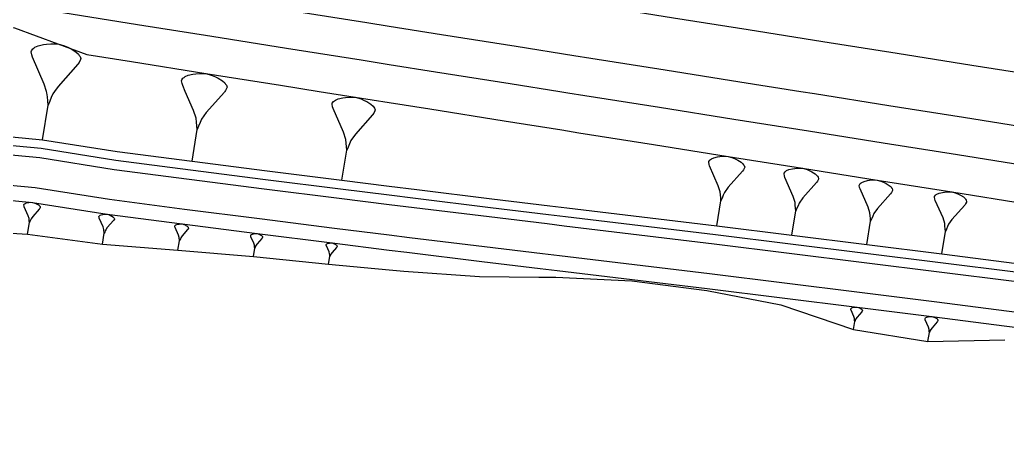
# Model space of a CAD drawing. Extents: x 384551 to 386632, y 802806 to 803252.
# Drawn here: x 384675.5 to 384740.9, y 802876.2 to 802904.7 of the extents above; entities that cross this region are included whole.
import ezdxf

# ---------------------------------------------------------------- set-up
doc = ezdxf.new("R2010")
doc.units = 0
doc.layers.get('0').update_dxf_attribs({"linetype": 'CONTINUOUS'})

msp = doc.modelspace()

# ---------------------------------------------------------------- linework, layer by layer
at = {"color": 7}
for p, q in [((384676.463, 802902.8651), (384676.5388, 802902.9202)), ((384676.5388, 802902.9202), (384676.7557, 802903.0198)), ((384676.7557, 802903.0198), (384677.1034, 802903.0987)), ((384677.1034, 802903.0987), (384677.31, 802903.133)), ((384677.31, 802903.133), (384677.5819, 802903.1569)), ((384677.5819, 802903.1569), (384678.05, 802903.1496)), ((384678.05, 802903.1496), (384678.4974, 802903.0116)), ((384678.4974, 802903.0116), (384678.7486, 802902.9047)), ((384676.2907, 802902.6243), (384676.3011, 802902.6897)), ((384676.325, 802902.4178), (384676.2907, 802902.6243)), ((384676.3011, 802902.6897), (384676.3872, 802902.8101)), ((384676.3696, 802902.2766), (384676.325, 802902.4178)), ((384677.1565, 802900.4758), (384676.3696, 802902.2766)), ((384676.3872, 802902.8101), (384676.463, 802902.8651)), ((384678.7486, 802902.9047), (384678.9344, 802902.8082)), ((384678.9344, 802902.8082), (384679.2406, 802902.6255)), ((384679.2406, 802902.6255), (384679.416, 802902.4636)), ((384679.416, 802902.4636), (384679.4711, 802902.3878)), ((384679.4711, 802902.3878), (384679.5261, 802902.3121)), ((384679.5261, 802902.3121), (384679.5707, 802902.1709)), ((384679.3777, 802901.7993), (384678.072, 802900.3305)), ((384679.4638, 802901.9197), (384679.3777, 802901.7993)), ((384679.5603, 802902.1055), (384679.4638, 802901.9197)), ((384679.5707, 802902.1709), (384679.5603, 802902.1055)), ((384686.4099, 802900.9268), (384686.4793, 802900.9772)), ((384686.4793, 802900.9772), (384686.678, 802901.0685)), ((384686.678, 802901.0685), (384686.9966, 802901.1408)), ((384686.9966, 802901.1408), (384687.1858, 802901.1722)), ((384687.1858, 802901.1722), (384687.4349, 802901.194)), ((384687.4349, 802901.194), (384687.8638, 802901.1874)), ((384687.8638, 802901.1874), (384688.2736, 802901.061)), ((384688.2736, 802901.061), (384688.5037, 802900.963)), ((384688.5037, 802900.963), (384688.6739, 802900.8746)), ((384677.3069, 802900), (384677.1565, 802900.4758)), ((384678.072, 802900.3305), (384677.8355, 802900)), ((384686.252, 802900.7062), (384686.2616, 802900.7661)), ((384686.2834, 802900.5169), (384686.252, 802900.7062)), ((384686.2616, 802900.7661), (384686.3405, 802900.8764)), ((384686.3243, 802900.3876), (384686.2834, 802900.5169)), ((384686.4937, 802900), (384686.3243, 802900.3876)), ((384686.3405, 802900.8764), (384686.4099, 802900.9268)), ((384688.6739, 802900.8746), (384688.9545, 802900.7073)), ((384688.9545, 802900.7073), (384689.1152, 802900.5589)), ((384689.1152, 802900.5589), (384689.1656, 802900.4895)), ((384689.1656, 802900.4895), (384689.216, 802900.4201)), ((384689.216, 802900.4201), (384689.2569, 802900.2908)), ((384677.335, 802899.9111), (384677.3069, 802900)), ((384677.3589, 802899.6392), (384677.335, 802899.9111)), ((384677.7274, 802899.8489), (384677.6205, 802899.5977)), ((384677.8355, 802900), (384677.7274, 802899.8489)), ((384687.0452, 802898.7379), (384686.4937, 802900)), ((384689.08, 802899.9504), (384687.8839, 802898.6048)), ((384689.1155, 802900), (384689.08, 802899.9504)), ((384689.1589, 802900.0607), (384689.1155, 802900)), ((384689.2474, 802900.2309), (384689.1589, 802900.0607)), ((384689.2569, 802900.2908), (384689.2474, 802900.2309)), ((384677.0435, 802896.8065), (384677.4067, 802899.0953)), ((384677.3828, 802899.3672), (384677.3589, 802899.6392)), ((384677.4067, 802899.0953), (384677.3828, 802899.3672)), ((384677.5136, 802899.3465), (384677.4067, 802899.0953)), ((384677.6205, 802899.5977), (384677.5136, 802899.3465)), ((384696.2138, 802899.1645), (384696.2228, 802899.2212)), ((384696.2435, 802898.9853), (384696.2138, 802899.1645)), ((384696.2228, 802899.2212), (384696.2975, 802899.3257)), ((384696.2975, 802899.3257), (384696.3633, 802899.3734)), ((384696.3633, 802899.3734), (384696.429, 802899.4211)), ((384696.429, 802899.4211), (384696.6172, 802899.5076)), ((384696.6172, 802899.5076), (384696.9189, 802899.5761)), ((384696.9189, 802899.5761), (384697.0981, 802899.6058)), ((384697.0981, 802899.6058), (384697.3341, 802899.6265)), ((384697.3341, 802899.6265), (384697.7402, 802899.6202)), ((384697.7402, 802899.6202), (384698.1284, 802899.5005)), ((384698.1284, 802899.5005), (384698.3463, 802899.4077)), ((384698.3463, 802899.4077), (384698.5075, 802899.324)), ((384698.5075, 802899.324), (384698.7732, 802899.1655)), ((384698.7732, 802899.1655), (384698.9254, 802899.025)), ((384698.9254, 802899.025), (384698.9731, 802898.9593)), ((384687.2088, 802898.2206), (384687.0452, 802898.7379)), ((384687.8839, 802898.6048), (384687.5682, 802898.1636)), ((384696.2822, 802898.8628), (384696.2435, 802898.9853)), ((384696.9649, 802897.3003), (384696.2822, 802898.8628)), ((384698.8921, 802898.4487), (384697.7593, 802897.1743)), ((384698.9668, 802898.5531), (384698.8921, 802898.4487)), ((384699.0506, 802898.7143), (384698.9668, 802898.5531)), ((384698.9731, 802898.9593), (384699.0209, 802898.8935)), ((384699.0209, 802898.8935), (384699.0596, 802898.7711)), ((384699.0596, 802898.7711), (384699.0506, 802898.7143)), ((384687.2307, 802897.9715), (384687.2088, 802898.2206)), ((384687.2525, 802897.7223), (384687.2307, 802897.9715)), ((384687.2744, 802897.4732), (384687.2525, 802897.7223)), ((384687.3723, 802897.7033), (384687.2744, 802897.4732)), ((384687.4703, 802897.9334), (384687.3723, 802897.7033)), ((384687.5682, 802898.1636), (384687.4703, 802897.9334)), ((384686.9417, 802895.3765), (384687.2744, 802897.4732)), ((384697.1199, 802896.8104), (384696.9649, 802897.3003)), ((384697.7593, 802897.1743), (384697.4603, 802896.7564)), ((384697.1406, 802896.5745), (384697.1199, 802896.8104)), ((384697.1613, 802896.3385), (384697.1406, 802896.5745)), ((384697.3675, 802896.5385), (384697.2748, 802896.3205)), ((384697.4603, 802896.7564), (384697.3675, 802896.5385)), ((384696.8669, 802894.1168), (384697.182, 802896.1026)), ((384697.182, 802896.1026), (384697.1613, 802896.3385)), ((384697.2748, 802896.3205), (384697.182, 802896.1026)), ((384721.1542, 802895.321), (384721.1617, 802895.3685)), ((384721.179, 802895.1711), (384721.1542, 802895.321)), ((384721.1617, 802895.3685), (384721.2242, 802895.4559)), ((384721.2115, 802895.0686), (384721.179, 802895.1711)), ((384721.7827, 802893.7613), (384721.2115, 802895.0686)), ((384721.2242, 802895.4559), (384721.2792, 802895.4958)), ((384721.2792, 802895.4958), (384721.3342, 802895.5358)), ((384721.3342, 802895.5358), (384721.4917, 802895.6081)), ((384721.4917, 802895.6081), (384721.7441, 802895.6654)), ((384721.7441, 802895.6654), (384721.8941, 802895.6902)), ((384721.8941, 802895.6902), (384722.0915, 802895.7076)), ((384722.0915, 802895.7076), (384722.4313, 802895.7023)), ((384722.4313, 802895.7023), (384722.7561, 802895.6021)), ((384722.7561, 802895.6021), (384722.9384, 802895.5245)), ((384722.9384, 802895.5245), (384723.0733, 802895.4545)), ((384723.0733, 802895.4545), (384723.2956, 802895.3219)), ((384723.2956, 802895.3219), (384723.4229, 802895.2043)), ((384723.4229, 802895.2043), (384723.4629, 802895.1493)), ((384723.4629, 802895.1493), (384723.5028, 802895.0943)), ((384723.5028, 802895.0943), (384723.5352, 802894.9919)), ((384723.3951, 802894.7221), (384722.4472, 802893.6559)), ((384723.4576, 802894.8095), (384723.3951, 802894.7221)), ((384723.5277, 802894.9444), (384723.4576, 802894.8095)), ((384723.5352, 802894.9919), (384723.5277, 802894.9444)), ((384726.1405, 802894.5518), (384726.1477, 802894.5975)), ((384726.1644, 802894.4075), (384726.1405, 802894.5518)), ((384726.1477, 802894.5975), (384726.2079, 802894.6816)), ((384726.2079, 802894.6816), (384726.2609, 802894.72)), ((384726.2609, 802894.72), (384726.3138, 802894.7584)), ((384726.3138, 802894.7584), (384726.4653, 802894.8281)), ((384726.4653, 802894.8281), (384726.7082, 802894.8832)), ((384726.7082, 802894.8832), (384726.8525, 802894.9071)), ((384726.8525, 802894.9071), (384727.0425, 802894.9238)), ((384727.0425, 802894.9238), (384727.3695, 802894.9188)), ((384727.3695, 802894.9188), (384727.682, 802894.8223)), ((384727.682, 802894.8223), (384727.8575, 802894.7477)), ((384727.8575, 802894.7477), (384727.9873, 802894.6802)), ((384727.9873, 802894.6802), (384728.2012, 802894.5526)), ((384728.2012, 802894.5526), (384728.3238, 802894.4395)), ((384728.3238, 802894.4395), (384728.3622, 802894.3866)), ((384721.9123, 802893.3514), (384721.7827, 802893.7613)), ((384726.1956, 802894.3089), (384726.1644, 802894.4075)), ((384726.7453, 802893.0509), (384726.1956, 802894.3089)), ((384728.297, 802893.9754), (384727.3849, 802892.9494)), ((384728.3572, 802894.0596), (384728.297, 802893.9754)), ((384728.4246, 802894.1894), (384728.3572, 802894.0596)), ((384728.3622, 802894.3866), (384728.4006, 802894.3337)), ((384728.4006, 802894.3337), (384728.4318, 802894.235)), ((384728.4318, 802894.235), (384728.4246, 802894.1894)), ((384731.1251, 802893.7821), (384731.1321, 802893.826)), ((384731.1481, 802893.6432), (384731.1251, 802893.7821)), ((384731.1321, 802893.826), (384731.19, 802893.907)), ((384731.19, 802893.907), (384731.2409, 802893.9439)), ((384731.2409, 802893.9439), (384731.2919, 802893.9809)), ((384731.2919, 802893.9809), (384731.4377, 802894.0479)), ((384731.4377, 802894.0479), (384731.6714, 802894.1009)), ((384731.6714, 802894.1009), (384731.8103, 802894.124)), ((384731.8103, 802894.124), (384731.9931, 802894.14)), ((384731.9931, 802894.14), (384732.3077, 802894.1352)), ((384732.3077, 802894.1352), (384732.6085, 802894.0424)), ((384732.6085, 802894.0424), (384732.7773, 802893.9705)), ((384732.7773, 802893.9705), (384732.9022, 802893.9056)), ((384732.9022, 802893.9056), (384733.1081, 802893.7829)), ((384733.1081, 802893.7829), (384733.226, 802893.674)), ((384721.9296, 802893.154), (384721.9123, 802893.3514)), ((384721.947, 802892.9566), (384721.9296, 802893.154)), ((384722.1195, 802893.1239), (384722.0419, 802892.9416)), ((384722.1971, 802893.3062), (384722.1195, 802893.1239)), ((384722.4472, 802893.6559), (384722.1971, 802893.3062)), ((384731.1782, 802893.5483), (384731.1481, 802893.6432)), ((384731.7071, 802892.3378), (384731.1782, 802893.5483)), ((384733.2002, 802893.2275), (384732.3225, 802892.2401)), ((384733.2581, 802893.3084), (384733.2002, 802893.2275)), ((384733.226, 802893.674), (384733.263, 802893.6231)), ((384733.323, 802893.4333), (384733.2581, 802893.3084)), ((384733.263, 802893.6231), (384733.2999, 802893.5722)), ((384733.2999, 802893.5722), (384733.3299, 802893.4773)), ((384733.3299, 802893.4773), (384733.323, 802893.4333)), ((384736.1147, 802893.0541), (384736.1705, 802893.132)), ((384736.1705, 802893.132), (384736.2195, 802893.1676)), ((384736.2195, 802893.1676), (384736.2685, 802893.2032)), ((384736.2685, 802893.2032), (384736.4088, 802893.2676)), ((384736.4088, 802893.2676), (384736.6337, 802893.3187)), ((384736.6337, 802893.3187), (384736.7673, 802893.3408)), ((384736.7673, 802893.3408), (384736.9432, 802893.3563)), ((384736.9432, 802893.3563), (384737.246, 802893.3516)), ((384737.246, 802893.3516), (384737.5353, 802893.2623)), ((384737.5353, 802893.2623), (384737.6978, 802893.1932)), ((384737.6978, 802893.1932), (384737.818, 802893.1307)), ((384737.818, 802893.1307), (384738.016, 802893.0126)), ((384675.8017, 802892.4842), (384675.8052, 802892.5059)), ((384675.8131, 802892.4157), (384675.8017, 802892.4842)), ((384675.8052, 802892.5059), (384675.8337, 802892.5458)), ((384675.8337, 802892.5458), (384675.8589, 802892.5641)), ((384675.8589, 802892.5641), (384675.884, 802892.5823)), ((384675.884, 802892.5823), (384675.956, 802892.6154)), ((384675.956, 802892.6154), (384676.0713, 802892.6415)), ((384676.0713, 802892.6415), (384676.1398, 802892.6529)), ((384676.1398, 802892.6529), (384676.23, 802892.6608)), ((384676.23, 802892.6608), (384676.3853, 802892.6584)), ((384676.3853, 802892.6584), (384676.5337, 802892.6126)), ((384676.5337, 802892.6126), (384676.617, 802892.5772)), ((384676.617, 802892.5772), (384676.6787, 802892.5452)), ((384676.6787, 802892.5452), (384676.7803, 802892.4846)), ((384676.7803, 802892.4846), (384676.8384, 802892.4309)), ((384721.7007, 802891.0978), (384721.9643, 802892.7592)), ((384721.9643, 802892.7592), (384721.947, 802892.9566)), ((384722.0419, 802892.9416), (384721.9643, 802892.7592)), ((384726.87, 802892.6564), (384726.7453, 802893.0509)), ((384726.8867, 802892.4664), (384726.87, 802892.6564)), ((384726.9034, 802892.2765), (384726.8867, 802892.4664)), ((384727.1441, 802892.6129), (384727.0695, 802892.4374)), ((384727.3849, 802892.9494), (384727.1441, 802892.6129)), ((384736.108, 802893.0118), (384736.1147, 802893.0541)), ((384736.1302, 802892.8782), (384736.108, 802893.0118)), ((384736.1591, 802892.7869), (384736.1302, 802892.8782)), ((384736.668, 802891.6221), (384736.1591, 802892.7869)), ((384738.1047, 802892.4782), (384737.2602, 802891.5282)), ((384738.016, 802893.0126), (384738.1295, 802892.9079)), ((384738.1604, 802892.5561), (384738.1047, 802892.4782)), ((384738.1295, 802892.9079), (384738.1651, 802892.8589)), ((384738.2228, 802892.6762), (384738.1604, 802892.5561)), ((384738.1651, 802892.8589), (384738.2007, 802892.8098)), ((384738.2007, 802892.8098), (384738.2295, 802892.7185)), ((384738.2295, 802892.7185), (384738.2228, 802892.6762)), ((384675.8279, 802892.3688), (384675.8131, 802892.4157)), ((384676.0889, 802891.7715), (384675.8279, 802892.3688)), ((384676.8257, 802892.2105), (384676.3926, 802891.7233)), ((384676.8543, 802892.2504), (384676.8257, 802892.2105)), ((384676.8384, 802892.4309), (384676.8567, 802892.4057)), ((384676.8863, 802892.3121), (384676.8543, 802892.2504)), ((384676.8567, 802892.4057), (384676.8749, 802892.3806)), ((384676.8749, 802892.3806), (384676.8898, 802892.3338)), ((384676.8898, 802892.3338), (384676.8863, 802892.3121)), ((384680.8281, 802891.784), (384680.8517, 802891.8012)), ((384680.8517, 802891.8012), (384680.9194, 802891.8322)), ((384680.9194, 802891.8322), (384681.0279, 802891.8569)), ((384681.0279, 802891.8569), (384681.0923, 802891.8676)), ((384681.0923, 802891.8676), (384681.1772, 802891.875)), ((384681.1772, 802891.875), (384681.3232, 802891.8727)), ((384681.3232, 802891.8727), (384681.4628, 802891.8297)), ((384681.4628, 802891.8297), (384681.5411, 802891.7963)), ((384726.6664, 802890.4876), (384726.9201, 802892.0865)), ((384726.9201, 802892.0865), (384726.9034, 802892.2765)), ((384726.9948, 802892.262), (384726.9201, 802892.0865)), ((384727.0695, 802892.4374), (384726.9948, 802892.262)), ((384731.8271, 802891.9582), (384731.7071, 802892.3378)), ((384731.8432, 802891.7754), (384731.8271, 802891.9582)), ((384732.0909, 802891.9164), (384732.019, 802891.7475)), ((384732.3225, 802892.2401), (384732.0909, 802891.9164)), ((384676.0514, 802890.5543), (384676.1719, 802891.3135)), ((384676.1481, 802891.5842), (384676.0889, 802891.7715)), ((384676.1561, 802891.4939), (384676.1481, 802891.5842)), ((384676.164, 802891.4037), (384676.1561, 802891.4939)), ((384676.1719, 802891.3135), (384676.164, 802891.4037)), ((384676.2074, 802891.3969), (384676.1719, 802891.3135)), ((384676.2428, 802891.4802), (384676.2074, 802891.3969)), ((384676.2783, 802891.5635), (384676.2428, 802891.4802)), ((384676.3926, 802891.7233), (384676.2783, 802891.5635)), ((384680.7743, 802891.7089), (384680.7776, 802891.7293)), ((384680.785, 802891.6444), (384680.7743, 802891.7089)), ((384680.7776, 802891.7293), (384680.8045, 802891.7668)), ((384680.799, 802891.6004), (384680.785, 802891.6444)), ((384681.0444, 802891.0386), (384680.799, 802891.6004)), ((384680.8045, 802891.7668), (384680.8281, 802891.784)), ((384681.7374, 802891.4515), (384681.33, 802890.9933)), ((384681.5411, 802891.7963), (384681.5991, 802891.7662)), ((384681.5991, 802891.7662), (384681.6946, 802891.7092)), ((384681.6946, 802891.7092), (384681.7494, 802891.6587)), ((384681.7643, 802891.489), (384681.7374, 802891.4515)), ((384681.7494, 802891.6587), (384681.7665, 802891.6351)), ((384681.7944, 802891.547), (384681.7643, 802891.489)), ((384681.7665, 802891.6351), (384681.7837, 802891.6114)), ((384681.7837, 802891.6114), (384681.7976, 802891.5674)), ((384681.7976, 802891.5674), (384681.7944, 802891.547)), ((384685.8256, 802891.1349), (384685.8465, 802891.15)), ((384685.8465, 802891.15), (384685.8674, 802891.1652)), ((384685.8674, 802891.1652), (384685.9271, 802891.1926)), ((384685.9271, 802891.1926), (384686.0228, 802891.2144)), ((384686.0228, 802891.2144), (384686.0797, 802891.2238)), ((384686.0797, 802891.2238), (384686.1546, 802891.2304)), ((384686.1546, 802891.2304), (384686.2835, 802891.2284)), ((384686.2835, 802891.2284), (384686.4067, 802891.1904)), ((384686.4067, 802891.1904), (384686.4759, 802891.1609)), ((384686.4759, 802891.1609), (384686.527, 802891.1344)), ((384731.6312, 802889.8713), (384731.8753, 802891.4098)), ((384731.8592, 802891.5926), (384731.8432, 802891.7754)), ((384731.8753, 802891.4098), (384731.8592, 802891.5926)), ((384731.9472, 802891.5787), (384731.8753, 802891.4098)), ((384732.019, 802891.7475), (384731.9472, 802891.5787)), ((384736.7835, 802891.2569), (384736.668, 802891.6221)), ((384736.799, 802891.081), (384736.7835, 802891.2569)), ((384737.0373, 802891.2166), (384736.9681, 802891.0542)), ((384737.2602, 802891.5282), (384737.0373, 802891.2166)), ((384681.0092, 802889.8939), (384681.1225, 802890.6079)), ((384681.1001, 802890.8624), (384681.0444, 802891.0386)), ((384681.1076, 802890.7776), (384681.1001, 802890.8624)), ((384681.115, 802890.6927), (384681.1076, 802890.7776)), ((384681.1225, 802890.6079), (384681.115, 802890.6927)), ((384681.1558, 802890.6863), (384681.1225, 802890.6079)), ((384681.1892, 802890.7646), (384681.1558, 802890.6863)), ((384681.2225, 802890.843), (384681.1892, 802890.7646)), ((384681.33, 802890.9933), (384681.2225, 802890.843)), ((384685.7991, 802891.0837), (384685.8019, 802891.1017)), ((384685.8085, 802891.0269), (384685.7991, 802891.0837)), ((384685.8019, 802891.1017), (384685.8256, 802891.1349)), ((384685.8208, 802890.988), (384685.8085, 802891.0269)), ((384686.0375, 802890.4921), (384685.8208, 802890.988)), ((384686.0866, 802890.3366), (384686.0375, 802890.4921)), ((384686.6491, 802890.8566), (384686.2896, 802890.4521)), ((384686.527, 802891.1344), (384686.6113, 802891.0841)), ((384686.6113, 802891.0841), (384686.6596, 802891.0395)), ((384686.6728, 802890.8897), (384686.6491, 802890.8566)), ((384686.6596, 802891.0395), (384686.6748, 802891.0186)), ((384686.6994, 802890.9409), (384686.6728, 802890.8897)), ((384686.6748, 802891.0186), (384686.6899, 802890.9978)), ((384686.6899, 802890.9978), (384686.7022, 802890.9589)), ((384686.7022, 802890.9589), (384686.6994, 802890.9409)), ((384690.8244, 802890.483), (384690.8451, 802890.512)), ((384690.8451, 802890.512), (384690.8634, 802890.5252)), ((384690.8634, 802890.5252), (384690.8816, 802890.5385)), ((384690.8816, 802890.5385), (384690.9338, 802890.5625)), ((384690.9338, 802890.5625), (384691.0175, 802890.5814)), ((384691.0175, 802890.5814), (384691.0672, 802890.5897)), ((384691.0672, 802890.5897), (384691.1327, 802890.5954)), ((384691.1327, 802890.5954), (384691.2454, 802890.5937)), ((384691.2454, 802890.5937), (384691.353, 802890.5605)), ((384691.353, 802890.5605), (384691.4135, 802890.5348)), ((384691.4135, 802890.5348), (384691.4582, 802890.5115)), ((384691.4582, 802890.5115), (384691.5319, 802890.4676)), ((384736.595, 802889.2489), (384736.8299, 802890.7292)), ((384736.8144, 802890.9051), (384736.799, 802891.081)), ((384736.8299, 802890.7292), (384736.8144, 802890.9051)), ((384736.899, 802890.8917), (384736.8299, 802890.7292)), ((384736.9681, 802891.0542), (384736.899, 802890.8917)), ((384686.0064, 802889.4818), (384686.1064, 802890.112)), ((384686.0932, 802890.2618), (384686.0866, 802890.3366)), ((384686.0998, 802890.1869), (384686.0932, 802890.2618)), ((384686.1064, 802890.112), (384686.0998, 802890.1869)), ((384686.1358, 802890.1812), (384686.1064, 802890.112)), ((384686.1652, 802890.2503), (384686.1358, 802890.1812)), ((384686.1947, 802890.3195), (384686.1652, 802890.2503)), ((384686.2896, 802890.4521), (384686.1947, 802890.3195)), ((384690.8219, 802890.4673), (384690.8244, 802890.483)), ((384690.8302, 802890.4176), (384690.8219, 802890.4673)), ((384690.8409, 802890.3836), (384690.8302, 802890.4176)), ((384691.0303, 802889.9502), (384690.8409, 802890.3836)), ((384691.0733, 802889.8143), (384691.0303, 802889.9502)), ((384691.2506, 802889.9152), (384691.1677, 802889.7993)), ((384691.5649, 802890.2687), (384691.2506, 802889.9152)), ((384691.5319, 802890.4676), (384691.5741, 802890.4286)), ((384691.5856, 802890.2977), (384691.5649, 802890.2687)), ((384691.5741, 802890.4286), (384691.5874, 802890.4104)), ((384691.6089, 802890.3424), (384691.5856, 802890.2977)), ((384691.5874, 802890.4104), (384691.6006, 802890.3921)), ((384691.6006, 802890.3921), (384691.6114, 802890.3581)), ((384691.6114, 802890.3581), (384691.6089, 802890.3424)), ((384695.8171, 802889.8518), (384695.8194, 802889.8663)), ((384695.8247, 802889.8058), (384695.8171, 802889.8518)), ((384695.8194, 802889.8663), (384695.8386, 802889.8931)), ((384695.8386, 802889.8931), (384695.8554, 802889.9054)), ((384695.8554, 802889.9054), (384695.8723, 802889.9176)), ((384695.8723, 802889.9176), (384695.9206, 802889.9398)), ((384695.9206, 802889.9398), (384695.998, 802889.9574)), ((384695.998, 802889.9574), (384696.044, 802889.965)), ((384696.044, 802889.965), (384696.1045, 802889.9703)), ((384696.1045, 802889.9703), (384696.2087, 802889.9687)), ((384696.2087, 802889.9687), (384696.3083, 802889.938)), ((384696.3083, 802889.938), (384696.3642, 802889.9142)), ((384696.3642, 802889.9142), (384696.4056, 802889.8927)), ((384696.4056, 802889.8927), (384696.4738, 802889.852)), ((384696.4738, 802889.852), (384696.5128, 802889.816)), ((384691.0031, 802889.067), (384691.0905, 802889.6179)), ((384691.079, 802889.7488), (384691.0733, 802889.8143)), ((384691.0848, 802889.6833), (384691.079, 802889.7488)), ((384691.0905, 802889.6179), (384691.0848, 802889.6833)), ((384691.1162, 802889.6784), (384691.0905, 802889.6179)), ((384691.142, 802889.7388), (384691.1162, 802889.6784)), ((384691.1677, 802889.7993), (384691.142, 802889.7388)), ((384695.8347, 802889.7744), (384695.8247, 802889.8058)), ((384696.0098, 802889.3735), (384695.8347, 802889.7744)), ((384696.0496, 802889.2478), (384696.0098, 802889.3735)), ((384696.0549, 802889.1872), (384696.0496, 802889.2478)), ((384696.0602, 802889.1267), (384696.0549, 802889.1872)), ((384696.1369, 802889.2339), (384696.1131, 802889.178)), ((384696.2136, 802889.3411), (384696.1369, 802889.2339)), ((384696.5043, 802889.6681), (384696.2136, 802889.3411)), ((384696.5235, 802889.6949), (384696.5043, 802889.6681)), ((384696.5128, 802889.816), (384696.5251, 802889.7991)), ((384696.5449, 802889.7363), (384696.5235, 802889.6949)), ((384696.5251, 802889.7991), (384696.5373, 802889.7823)), ((384696.5373, 802889.7823), (384696.5473, 802889.7508)), ((384696.5473, 802889.7508), (384696.5449, 802889.7363)), ((384695.9847, 802888.5567), (384696.0655, 802889.0662)), ((384696.0655, 802889.0662), (384696.0602, 802889.1267)), ((384696.0893, 802889.1221), (384696.0655, 802889.0662)), ((384696.1131, 802889.178), (384696.0893, 802889.1221)), ((384730.5616, 802885.6004), (384730.564, 802885.6157)), ((384730.5696, 802885.5521), (384730.5616, 802885.6004)), ((384730.564, 802885.6157), (384730.5841, 802885.6438)), ((384730.58, 802885.5191), (384730.5696, 802885.5521)), ((384730.764, 802885.098), (384730.58, 802885.5191)), ((384730.5841, 802885.6438), (384730.6019, 802885.6567)), ((384730.6019, 802885.6567), (384730.6196, 802885.6696)), ((384730.6196, 802885.6696), (384730.6703, 802885.6929)), ((384730.6703, 802885.6929), (384730.7516, 802885.7113)), ((384730.7516, 802885.7113), (384730.7999, 802885.7193)), ((384730.7999, 802885.7193), (384730.8635, 802885.7249)), ((384730.8635, 802885.7249), (384730.973, 802885.7232)), ((384730.973, 802885.7232), (384731.0776, 802885.691)), ((384731.2834, 802885.4075), (384730.9781, 802885.064)), ((384731.0776, 802885.691), (384731.1363, 802885.666)), ((384731.1363, 802885.666), (384731.1798, 802885.6434)), ((384731.1798, 802885.6434), (384731.2514, 802885.6007)), ((384731.2514, 802885.6007), (384731.2924, 802885.5628)), ((384731.3036, 802885.4356), (384731.2834, 802885.4075)), ((384731.2924, 802885.5628), (384731.3052, 802885.5451)), ((384731.3261, 802885.4791), (384731.3036, 802885.4356)), ((384731.3052, 802885.5451), (384731.3181, 802885.5274)), ((384731.3181, 802885.5274), (384731.3285, 802885.4944)), ((384731.3285, 802885.4944), (384731.3261, 802885.4791)), ((384730.7376, 802884.24), (384730.8225, 802884.7752)), ((384730.8058, 802884.966), (384730.764, 802885.098)), ((384730.8114, 802884.9024), (384730.8058, 802884.966)), ((384730.8169, 802884.8388), (384730.8114, 802884.9024)), ((384730.8225, 802884.7752), (384730.8169, 802884.8388)), ((384730.8475, 802884.8339), (384730.8225, 802884.7752)), ((384730.8725, 802884.8927), (384730.8475, 802884.8339)), ((384730.8975, 802884.9514), (384730.8725, 802884.8927)), ((384730.9781, 802885.064), (384730.8975, 802884.9514)), ((384735.4759, 802884.9632), (384735.4786, 802884.9803)), ((384735.4849, 802884.9091), (384735.4759, 802884.9632)), ((384735.4786, 802884.9803), (384735.5012, 802885.0118)), ((384735.4966, 802884.8721), (384735.4849, 802884.9091)), ((384735.7027, 802884.4003), (384735.4966, 802884.8721)), ((384735.5012, 802885.0118), (384735.521, 802885.0262)), ((384735.521, 802885.0262), (384735.5409, 802885.0407)), ((384735.5409, 802885.0407), (384735.5977, 802885.0668)), ((384735.5977, 802885.0668), (384735.6888, 802885.0874)), ((384735.6888, 802885.0874), (384735.7429, 802885.0964)), ((384735.7429, 802885.0964), (384735.8141, 802885.1027)), ((384735.8141, 802885.1027), (384735.9367, 802885.1008)), ((384735.9367, 802885.1008), (384736.0539, 802885.0646)), ((384736.2845, 802884.747), (384735.9425, 802884.3623)), ((384736.0539, 802885.0646), (384736.1197, 802885.0366)), ((384736.1197, 802885.0366), (384736.1684, 802885.0113)), ((384736.1684, 802885.0113), (384736.2486, 802884.9635)), ((384736.2486, 802884.9635), (384736.2946, 802884.9211)), ((384736.3071, 802884.7786), (384736.2845, 802884.747)), ((384736.2946, 802884.9211), (384736.309, 802884.9012)), ((384736.3324, 802884.8273), (384736.3071, 802884.7786)), ((384736.309, 802884.9012), (384736.3234, 802884.8814)), ((384736.3234, 802884.8814), (384736.3351, 802884.8444)), ((384736.3351, 802884.8444), (384736.3324, 802884.8273)), ((384735.6731, 802883.4392), (384735.7682, 802884.0387)), ((384735.7495, 802884.2524), (384735.7027, 802884.4003)), ((384735.7557, 802884.1812), (384735.7495, 802884.2524)), ((384735.762, 802884.11), (384735.7557, 802884.1812)), ((384735.7682, 802884.0387), (384735.762, 802884.11)), ((384735.7962, 802884.1045), (384735.7682, 802884.0387)), ((384735.8242, 802884.1703), (384735.7962, 802884.1045)), ((384735.8522, 802884.2361), (384735.8242, 802884.1703)), ((384735.9425, 802884.3623), (384735.8522, 802884.2361))]:
    msp.add_line(p, q, dxfattribs=at)
at = {"color": 7, "linetype": 'CONTINUOUS'}
for points in [[(384600, 802920.1919), (384604.6976, 802919.4465), (384609.6359, 802918.6629), (384614.5741, 802917.8793), (384619.5123, 802917.0958), (384624.4505, 802916.3122), (384629.3887, 802915.5286), (384634.327, 802914.745), (384639.2652, 802913.9614), (384644.2034, 802913.1779), (384649.1416, 802912.3943), (384654.0798, 802911.6107), (384659.018, 802910.8271), (384663.9563, 802910.0435), (384668.8945, 802909.26), (384673.8327, 802908.4764), (384678.7709, 802907.6928), (384683.7091, 802906.9092), (384688.6474, 802906.1256), (384693.5856, 802905.342), (384698.5238, 802904.5585), (384700, 802904.3242)], [(384700, 802907.868), (384704.0105, 802907.2316), (384708.9487, 802906.448), (384712.7694, 802905.8418), (384713.887, 802905.6645), (384718.8252, 802904.8809), (384723.7634, 802904.0973), (384728.7016, 802903.3137), (384733.6398, 802902.5301), (384738.578, 802901.7466), (384743.5163, 802900.963), (384748.4545, 802900.1794), (384749.5851, 802900)], [(384700, 802904.3242), (384703.462, 802903.7749), (384708.4002, 802902.9913), (384712.2209, 802902.3851), (384713.3385, 802902.2077), (384718.2767, 802901.4241), (384723.2149, 802900.6406), (384727.2517, 802900)], [(384634.1054, 802900), (384636.9698, 802899.4955), (384641.9094, 802898.7212), (384646.8515, 802897.9618), (384651.7483, 802896.9171), (384656.3589, 802894.069), (384661.0719, 802891.8656), (384666.0543, 802891.3609), (384671.0374, 802890.8597), (384676.0514, 802890.5543), (384681.0092, 802889.8939), (384686.0064, 802889.4818), (384691.0031, 802889.067), (384695.9847, 802888.5567), (384700, 802888.1832)], [(384637.7861, 802900), (384641.9723, 802899.1175), (384646.8726, 802898.0944), (384651.7743, 802897.081), (384656.6776, 802896.0773), (384661.5824, 802895.0833), (384666.4888, 802894.099), (384671.3967, 802893.1244), (384676.3853, 802892.6584), (384681.3232, 802891.8727), (384686.2835, 802891.2284), (384691.2454, 802890.5937), (384696.2087, 802889.9687), (384700, 802889.4988)], [(384700, 802893.1243), (384696.7729, 802893.5242), (384691.8095, 802894.1492), (384686.8477, 802894.7839), (384681.8874, 802895.4283), (384676.9495, 802896.2139), (384671.9609, 802896.6799), (384667.053, 802897.6545), (384662.1466, 802898.6388), (384657.2418, 802899.6328), (384655.4481, 802900)], [(384658.4482, 802900), (384662.2406, 802899.2314), (384667.147, 802898.2471), (384672.0549, 802897.2725), (384677.0435, 802896.8065), (384681.9814, 802896.0209), (384686.9417, 802895.3765), (384691.9036, 802894.7418), (384696.8669, 802894.1168), (384700, 802893.7285)], [(384727.2517, 802900), (384728.1531, 802899.857), (384733.0913, 802899.0734), (384738.0295, 802898.2898), (384742.9678, 802897.5062), (384747.906, 802896.7226), (384752.8442, 802895.9391), (384757.7824, 802895.1555), (384762.7206, 802894.3719), (384767.6589, 802893.5883), (384772.5971, 802892.8047), (384777.5353, 802892.0212), (384782.4735, 802891.2376), (384787.4117, 802890.454), (384792.3499, 802889.6704), (384797.2882, 802888.8868), (384800, 802888.4565)], [(384700, 802893.7285), (384701.8319, 802893.5015), (384706.7983, 802892.8959), (384710.6418, 802892.4339), (384711.7662, 802892.2995), (384716.7339, 802891.7017), (384721.7007, 802891.0978), (384726.6664, 802890.4876), (384731.6312, 802889.8713), (384736.595, 802889.2489), (384741.5578, 802888.6202), (384746.5196, 802887.9854), (384751.4804, 802887.3444), (384756.4364, 802886.6726), (384761.3913, 802885.9945), (384766.3453, 802885.3103), (384771.2983, 802884.6199), (384776.2504, 802883.9234), (384781.2014, 802883.2207), (384786.1515, 802882.5118), (384791.1006, 802881.7967), (384796.0487, 802881.0755), (384800, 802880.4945)], [(384800, 802879.8881), (384795.9547, 802880.4829), (384791.0065, 802881.2041), (384786.0575, 802881.9192), (384781.1074, 802882.6281), (384776.1563, 802883.3308), (384771.2043, 802884.0274), (384766.2513, 802884.7177), (384761.2973, 802885.4019), (384756.3423, 802886.08), (384751.3864, 802886.7518), (384746.4255, 802887.3928), (384741.4637, 802888.0276), (384736.5009, 802888.6563), (384731.5371, 802889.2788), (384726.5724, 802889.8951), (384721.6066, 802890.5052), (384716.6399, 802891.1091), (384711.6722, 802891.7069), (384710.5478, 802891.8413), (384706.7043, 802892.3033), (384701.7378, 802892.9089), (384700, 802893.1243)], [(384700, 802889.4988), (384701.1737, 802889.3534), (384706.1401, 802888.7478), (384709.9836, 802888.2858), (384711.108, 802888.1514), (384716.0757, 802887.5536), (384721.0425, 802886.9497), (384726.0082, 802886.3395), (384730.973, 802885.7232), (384735.9367, 802885.1008), (384740.8995, 802884.4721), (384745.8614, 802883.8373), (384750.8222, 802883.1963), (384755.7782, 802882.5244), (384760.7331, 802881.8464), (384765.6871, 802881.1622), (384770.6401, 802880.4718), (384775.5922, 802879.7753), (384780.5432, 802879.0726), (384785.4933, 802878.3637), (384790.4424, 802877.6486), (384795.3905, 802876.9274), (384800, 802876.2496)], [(384700, 802888.1832), (384700.9736, 802888.0927), (384705.9815, 802887.748), (384709.8932, 802887.716), (384711.0376, 802887.7073), (384716.0608, 802887.4596), (384721.0233, 802886.829), (384725.9331, 802885.8662), (384730.7376, 802884.24), (384735.6731, 802883.4392), (384740.7552, 802883.5624)]]:
    msp.add_lwpolyline(points, dxfattribs=at)
at = {"color": 2, "linetype": 'CONTINUOUS'}
for points in [[(384600, 802917.6606), (384604.3059, 802916.9774), (384609.2441, 802916.1938), (384614.1823, 802915.4102), (384619.1205, 802914.6267), (384624.0587, 802913.8431), (384628.9969, 802913.0595), (384633.9352, 802912.2759), (384638.8734, 802911.4923), (384643.8116, 802910.7088), (384648.7498, 802909.9252), (384653.688, 802909.1416), (384658.6263, 802908.358), (384663.5645, 802907.5744), (384668.5027, 802906.7908), (384673.4409, 802906.0073), (384678.3791, 802905.2237), (384683.3174, 802904.4401), (384688.2556, 802903.6565), (384693.1938, 802902.8729), (384698.132, 802902.0894), (384700, 802901.7929)], [(384700, 802901.7929), (384703.0702, 802901.3058), (384708.0084, 802900.5222), (384711.2993, 802900)], [(384711.2993, 802900), (384711.8291, 802899.9159), (384712.9467, 802899.7386), (384717.8849, 802898.955), (384722.8231, 802898.1714), (384727.7613, 802897.3879), (384732.6995, 802896.6043), (384737.6378, 802895.8207), (384742.576, 802895.0371), (384747.5142, 802894.2535), (384752.4524, 802893.47), (384757.3906, 802892.6864), (384762.3288, 802891.9028), (384767.2671, 802891.1192), (384772.2053, 802890.3356), (384777.1435, 802889.552), (384782.0817, 802888.7685), (384787.0199, 802887.9849), (384791.9582, 802887.2013), (384796.8964, 802886.4177), (384800, 802885.9252)]]:
    msp.add_lwpolyline(points, dxfattribs=at)
at = {"color": 1, "linetype": 'CONTINUOUS'}
for points in [[(384600, 802916.1419), (384604.0708, 802915.4959), (384609.009, 802914.7124), (384613.9472, 802913.9288), (384618.8854, 802913.1452), (384623.8237, 802912.3616), (384628.7619, 802911.578), (384633.7001, 802910.7944), (384638.6383, 802910.0109), (384643.5765, 802909.2273), (384648.5147, 802908.4437), (384653.453, 802907.6601), (384658.3912, 802906.8765), (384663.3294, 802906.093), (384668.2676, 802905.3094), (384673.2058, 802904.5258), (384675.1811, 802904.2124), (384678.05, 802903.1496), (384679.9626, 802902.4411), (384682.9256, 802901.971), (384687.8638, 802901.1874), (384692.802, 802900.4038), (384695.3469, 802900)], [(384642.6324, 802900), (384647.0293, 802899.082), (384651.931, 802898.0687), (384656.8343, 802897.065), (384661.7391, 802896.071), (384666.6455, 802895.0866), (384671.5534, 802894.112), (384676.542, 802893.6461), (384681.4799, 802892.8604), (384686.4402, 802892.216), (384691.4021, 802891.5813), (384696.3655, 802890.9563), (384700, 802890.5059)], [(384652.4592, 802900), (384657.1477, 802899.0403), (384662.0526, 802898.0463), (384666.9589, 802897.0619), (384671.8668, 802896.0873), (384676.8555, 802895.6214), (384681.7933, 802894.8357), (384686.7537, 802894.1913), (384691.7155, 802893.5566), (384696.6789, 802892.9316), (384700, 802892.52)], [(384695.3469, 802900), (384697.7402, 802899.6202), (384700, 802899.2617)], [(384700, 802899.2617), (384702.6784, 802898.8367), (384707.6167, 802898.0531), (384711.4373, 802897.4468), (384712.5549, 802897.2695), (384717.4931, 802896.4859), (384722.4313, 802895.7023), (384727.3695, 802894.9188), (384732.3077, 802894.1352), (384737.246, 802893.3516), (384742.1842, 802892.568), (384747.1224, 802891.7844), (384752.0606, 802891.0008), (384756.9988, 802890.2173), (384761.9371, 802889.4337), (384766.8753, 802888.6501), (384771.8135, 802887.8665), (384776.7517, 802887.0829), (384781.6899, 802886.2994), (384786.6281, 802885.5158), (384791.5664, 802884.7322), (384796.5046, 802883.9486), (384800, 802883.394)], [(384700, 802892.52), (384701.6438, 802892.3163), (384706.6103, 802891.7107), (384710.4538, 802891.2488), (384711.5782, 802891.1143), (384716.5459, 802890.5166), (384721.5126, 802889.9126), (384726.4783, 802889.3025), (384731.4431, 802888.6862), (384736.4069, 802888.0637), (384741.3697, 802887.435), (384746.3315, 802886.8002), (384751.2924, 802886.1592), (384756.2483, 802885.4874), (384761.2033, 802884.8094), (384766.1573, 802884.1251), (384771.1103, 802883.4348), (384776.0623, 802882.7382), (384781.0134, 802882.0355), (384785.9634, 802881.3266), (384790.9125, 802880.6115), (384795.8606, 802879.8903), (384800, 802879.2817)], [(384700, 802890.5059), (384701.3304, 802890.341), (384706.2968, 802889.7354), (384710.1404, 802889.2735), (384711.2648, 802889.139), (384716.2325, 802888.5413), (384721.1992, 802887.9373), (384726.1649, 802887.3272), (384731.1297, 802886.7109), (384736.0935, 802886.0884), (384741.0563, 802885.4598), (384746.0181, 802884.8249), (384750.9789, 802884.1839), (384755.9349, 802883.5121), (384760.8898, 802882.8341), (384765.8438, 802882.1499), (384770.7968, 802881.4595), (384775.7489, 802880.7629), (384780.6999, 802880.0602), (384785.65, 802879.3513), (384790.5991, 802878.6363), (384795.5472, 802877.915), (384800, 802877.2603)]]:
    msp.add_lwpolyline(points, dxfattribs=at)

doc.saveas('drawing.dxf')
